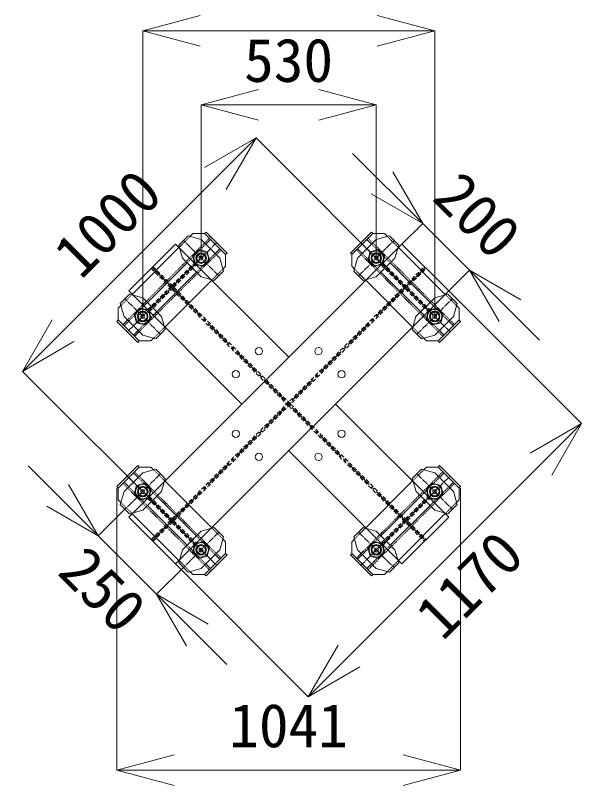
# Model space of a CAD drawing. Units: millimetres, scale not verified. Extents: x -11991 to 12183, y -9047 to 7922.
# Drawn here: x 8590 to 10304, y -2857 to -524 of the extents above; entities that cross this region are included whole.
import ezdxf
from ezdxf.enums import TextEntityAlignment as Align

# ---------------------------------------------------------------- set-up
doc = ezdxf.new("R2010")
doc.units = ezdxf.units.MM
doc.header["$LTSCALE"] = 60
doc.header["$PDMODE"] = 32
doc.header["$PDSIZE"] = 12
doc.linetypes.add('CHAIN2', pattern=[12, 9, -1, 1, -1])
doc.linetypes.add('DASHED1', pattern=[1.8, 1.2, -0.6])
for name, color, linetype, lineweight in [('0-0', 7, 'Continuous', 18), ('0-1', 7, 'Continuous', 18), ('0-5', 7, 'Continuous', 18), ('0-6', 4, 'Continuous', 9)]:
    doc.layers.add(name, color=color, linetype=linetype, lineweight=lineweight)
doc.styles.add('ＭＳ 明朝', font='')
doc.styles.get('ＭＳ 明朝').set_extended_font_data('MS Mincho')

# ---------------------------------------------------------------- blocks, each defined once
blk = doc.blocks.new('ﾍﾞｰｽ平面')
at = {"layer": '0-1'}
for p, q in [((600, 3510), (-600, 3510)), ((-600, 600), (-600, 3510)), ((600, 600), (600, 3510)), ((3510, 600), (-3510, 600)), ((3510, -600), (3510, 600)), ((-600, -3510), (-600, -600)), ((600, -3510), (600, -600)), ((600, -3510), (-600, -3510))]:
    blk.add_line(p, q, dxfattribs=at)
at = {"layer": '0-1', "linetype": 'DASHED1'}
for p, q in [((-24, 3510), (-24, 24)), ((24, 3510), (24, 24)), ((-600, 3024), (-24, 3024)), ((-600, 2976), (-24, 2976)), ((24, 3024), (600, 3024)), ((24, 2976), (600, 2976)), ((-3024, 600), (-3024, 24)), ((-2976, 600), (-2976, 24)), ((2976, 600), (2976, 24)), ((3024, 600), (3024, 24)), ((-3510, 24), (3510, 24)), ((-3510, -24), (3510, -24)), ((-3024, -24), (-3024, -600)), ((-2976, -24), (-2976, -600)), ((-24, -24), (-24, -3510)), ((24, -24), (24, -3510)), ((2976, -24), (2976, -600)), ((3024, -24), (3024, -600)), ((-600, -2976), (-24, -2976)), ((-600, -3024), (-24, -3024)), ((24, -2976), (600, -2976)), ((24, -3024), (600, -3024))]:
    blk.add_line(p, q, dxfattribs=at)
at = {"layer": '0-1', "color": 4, "linetype": 'CHAIN2', "lineweight": 9}
for p, q in [((0, -3510), (0, 3510)), ((600, 3000), (-600, 3000)), ((-3000, 600), (-3000, -600)), ((3000, -600), (3000, 600)), ((-3510, 0), (3510, 0)), ((-600, -3000), (600, -3000))]:
    blk.add_line(p, q, dxfattribs=at)
at = {"layer": '0-1'}
blk.add_lwpolyline([(3510, -600), (-3510, -600), (-3510, 600)], dxfattribs=at)
for centre in [(-296.7, 1060.5), (296.7, 1060.5), (-1060.5, 296.7), (1060.5, 296.7), (-1060.5, -296.7), (1060.5, -296.7), (-296.7, -1060.5), (296.7, -1060.5)]:
    blk.add_circle(centre, 66, dxfattribs=at)
blk.add_point((0, 0), dxfattribs=at)
blk = doc.blocks.new('ｶﾝｻﾞｼ平面')
at = {"layer": '0-0', "color": 4, "linetype": 'CHAIN2', "lineweight": 9}
for p, q in [((-30, -6027), (-30, 5473)), ((-2310, 3493), (2250, 3493)), ((-2130, -257), (2070, -257)), ((-2310, -4007), (2250, -4007))]:
    blk.add_line(p, q, dxfattribs=at)
at = {"layer": '0-1'}
for p, q in [((-1380, 5293), (-2130, 4543)), ((-1380, 5473), (1320, 5473)), ((-630, 4693), (-630, 5293)), ((570, 4693), (570, 5293)), ((1320, 5293), (2070, 4543)), ((-1230, 4693), (-2310, 4093)), ((-2130, 4543), (-2130, 4193)), ((-2130, 4193), (-2130, 4543)), ((-1230, 4693), (1170, 4693)), ((2250, 4093), (1170, 4693)), ((2070, 4543), (2070, 4193)), ((2070, 4193), (2070, 4543)), ((-2310, 4093), (-2310, 2893)), ((2250, 4093), (2250, 2893)), ((-2310, 2893), (-1230, 2293)), ((1170, 2293), (2250, 2893)), ((-2130, -3307), (-2130, 2793)), ((-1230, 2293), (1170, 2293)), ((-630, -2807), (-630, 2293)), ((570, -2807), (570, 2293)), ((2070, -3307), (2070, 2793)), ((-2310, -3407), (-1230, -2807)), ((-2310, -4607), (-2310, -3407)), ((-1230, -2807), (1170, -2807)), ((1170, -2807), (2250, -3407)), ((2250, -4607), (2250, -3407)), ((-1230, -5207), (-2310, -4607)), ((-2130, -5057), (-2130, -4707)), ((2250, -4607), (1170, -5207)), ((2070, -5057), (2070, -4707)), ((-1380, -5807), (-2130, -5057)), ((-1230, -5207), (1170, -5207)), ((-630, -5807), (-630, -5207)), ((570, -5807), (570, -5207)), ((1320, -5807), (2070, -5057)), ((-1380, -5987), (1320, -5987))]:
    blk.add_line(p, q, dxfattribs=at)
at = {"layer": '0-1', "linetype": 'DASHED1'}
for p, q in [((-780, -5807), (-780, 5293)), ((720, -5807), (720, 5293)), ((-630, 2293), (-630, 4693)), ((570, 2293), (570, 4693)), ((-2130, 2793), (-2130, 4193)), ((-2130, 2793), (-2130, 4193)), ((2070, 2793), (2070, 4193)), ((2070, 2793), (2070, 4193)), ((-2130, -3307), (-2130, -4707)), ((-630, -5207), (-630, -2807)), ((570, -5207), (570, -2807)), ((2070, -3307), (2070, -4707))]:
    blk.add_line(p, q, dxfattribs=at)
at = {"layer": '0-1'}
for points in [[(-1380, 5473), (-1380, 5293), (1320, 5293)], [(570, 5473), (1320, 5473), (1320, 5293)], [(-1380, -5987), (-1380, -5807), (1320, -5807)], [(570, -5987), (1320, -5987), (1320, -5807)]]:
    blk.add_lwpolyline(points, dxfattribs=at)
for centre in [(-30, 3493), (-30, -4007)]:
    blk.add_circle(centre, 480, dxfattribs=at)
for p in [(-30, 3493), (-30, -257), (-30, -4007)]:
    blk.add_point(p, dxfattribs=at)
blk = doc.blocks.new('M30-1')
at = {"layer": '0-5'}
blk.add_lwpolyline([(-99.6, 172.5), (-199.2, 0), (-99.6, -172.5), (99.6, -172.5), (199.2, 0), (99.6, 172.5)], close=True, dxfattribs=at)
for radius in [165, 112.5, 98.3]:
    blk.add_circle((0, 0), radius, dxfattribs=at)

msp = doc.modelspace()

# ---------------------------------------------------------------- linework, layer by layer
at = {"layer": '0-6'}
for p, q in [((8974.95, -570.63), (9148.82, -524.04)), ((9858.84, -570.63), (9684.97, -524.04)), ((8974.95, -570.63), (9858.84, -570.63)), ((8974.95, -570.63), (9148.82, -617.22)), ((8974.95, -570.63), (8974.95, -1436.05)), ((9858.84, -570.63), (9684.97, -617.22)), ((9858.84, -570.63), (9858.84, -1436.05)), ((9151.73, -795.13), (9325.6, -748.55)), ((9682.06, -795.13), (9508.19, -748.55)), ((9151.73, -795.13), (9682.06, -795.13)), ((9151.73, -795.13), (9325.6, -841.72)), ((9151.73, -795.13), (9151.73, -1259.27)), ((9682.06, -795.13), (9508.19, -841.72)), ((9682.06, -795.13), (9682.06, -1259.27)), ((8610.87, -1602.3), (9317.98, -895.19)), ((9317.98, -895.19), (9162.09, -985.19)), ((9317.98, -895.19), (9227.98, -1051.08)), ((9317.98, -895.19), (9770.93, -1348.14)), ((9822.51, -1154.18), (9610.38, -942.05)), ((9822.51, -1154.18), (9732.51, -998.29)), ((9822.51, -1154.18), (9666.63, -1064.18)), ((9822.51, -1154.18), (9759.84, -1216.85)), ((9822.51, -1154.18), (9963.93, -1295.6)), ((9963.93, -1295.6), (9901.26, -1358.27)), ((9963.93, -1295.6), (10176.06, -1507.73)), ((9963.93, -1295.6), (10053.93, -1451.48)), ((9963.93, -1295.6), (10119.82, -1385.6)), ((10303.55, -1760.56), (9901.26, -1358.27)), ((8610.87, -1602.3), (8700.87, -1446.41)), ((8610.87, -1602.3), (8766.76, -1512.3)), ((8610.87, -1602.3), (9063.82, -2055.25)), ((9476.24, -2587.87), (10303.55, -1760.56)), ((10303.55, -1760.56), (10147.67, -1850.56)), ((10303.55, -1760.56), (10213.55, -1916.44)), ((8840.41, -2100.93), (8628.27, -1888.8)), ((8840.41, -2100.93), (8750.41, -1945.04)), ((8896.46, -2810.54), (8896.46, -1955.77)), ((9937.33, -2810.54), (9937.33, -1955.77)), ((8840.41, -2100.93), (8684.52, -2010.93)), ((8840.41, -2100.93), (8921.21, -2020.12)), ((8840.41, -2100.93), (9017.18, -2277.7)), ((9476.24, -2587.87), (9073.95, -2185.58)), ((9017.18, -2277.7), (9097.99, -2196.9)), ((9017.18, -2277.7), (9229.31, -2489.84)), ((9017.18, -2277.7), (9107.18, -2433.59)), ((9017.18, -2277.7), (9173.07, -2367.7)), ((9476.24, -2587.87), (9566.24, -2431.99)), ((9476.24, -2587.87), (9632.12, -2497.87)), ((8896.46, -2810.54), (9070.33, -2763.96)), ((9937.33, -2810.54), (9763.46, -2763.96)), ((8896.46, -2810.54), (9937.33, -2810.54)), ((8896.46, -2810.54), (9070.33, -2857.13)), ((9937.33, -2810.54), (9763.46, -2857.13))]:
    msp.add_line(p, q, dxfattribs=at)

# ---------------------------------------------------------------- block references
at = {"layer": '0-5'}
for name, p, xscale, yscale, rotation in [('ﾍﾞｰｽ平面', (9416.89, -1701.22), 0.1666667, 0.1666667, 45), ('ｶﾝｻﾞｼ平面', (9056.57, -1353.02), 0.03333333, 0.03333333, 135), ('ｶﾝｻﾞｼ平面', (9765.09, -1340.89), 0.03333333, 0.03333333, 45), ('M30-1', (9151.73, -1259.27), -0.1333333, 0.1333333, 45), ('M30-1', (9682.06, -1259.27), 0.1333333, 0.1333333, 315), ('M30-1', (8974.95, -1436.05), 0.1333333, 0.1333333, 45), ('M30-1', (9858.84, -1436.05), -0.1333333, 0.1333333, 315), ('ｶﾝｻﾞｼ平面', (9068.7, -2061.54), 0.03333333, 0.03333333, 225), ('ｶﾝｻﾞｼ平面', (9777.22, -2049.41), 0.03333333, 0.03333333, 315), ('M30-1', (8974.95, -1966.38), -0.1333333, 0.1333333, 135), ('M30-1', (9858.84, -1966.38), 0.1333333, 0.1333333, 225), ('M30-1', (9151.73, -2143.16), 0.1333333, 0.1333333, 135), ('M30-1', (9682.06, -2143.16), -0.1333333, 0.1333333, 225)]:
    msp.add_blockref(name, p, dxfattribs=dict(at, xscale=xscale, yscale=yscale, rotation=rotation))

# ---------------------------------------------------------------- texts
at = {"layer": '0-6', "color": 7, "style": 'ＭＳ 明朝'}
for s, p in [('530', (9281.89, -765.13)), ('1041', (9236.89, -2780.54))]:
    msp.add_text(s, height=132, dxfattribs=at).set_placement(p, align=Align.BOTTOM_LEFT)
for s, rotation, p in [('1000', 45, (8815.93, -1354.81)), ('200', 315, (9818.97, -1108.22)), ('1170', 45, (9911.11, -2449.99)), ('250', 315, (8684.84, -2242.35))]:
    msp.add_text(s, height=132, rotation=rotation, dxfattribs=at).set_placement(p, align=Align.BOTTOM_LEFT)

doc.saveas('drawing.dxf')
